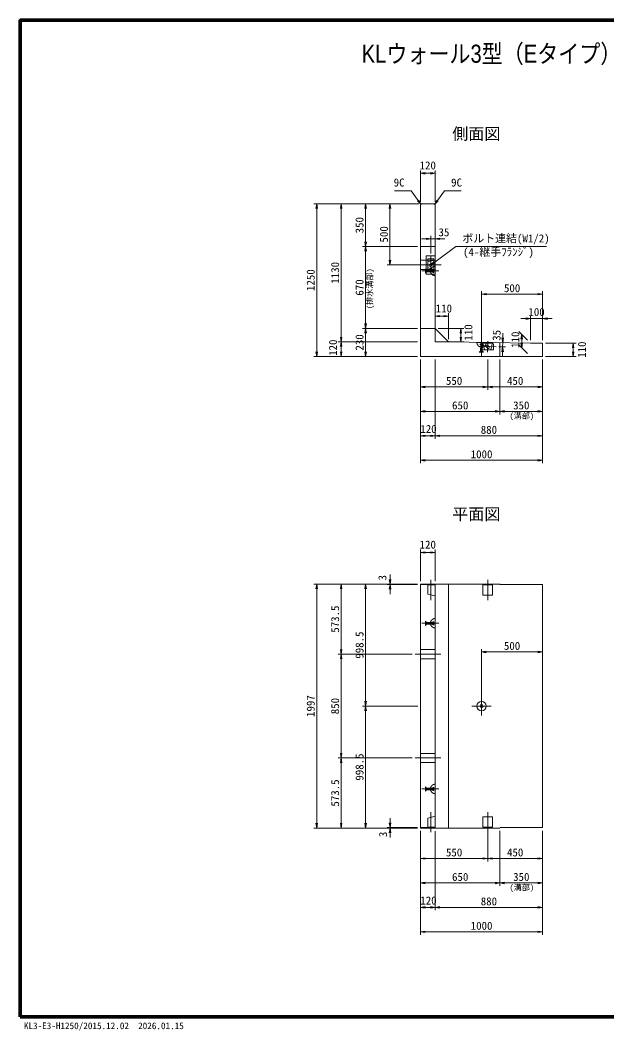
# Model space of a CAD drawing. Units: millimetres at full size, sheet at 1:30; some dimension numbers follow another scale. Extents: x 134809 to 146659, y -1498 to 6777.
# Drawn here: x 134809 to 139611, y -1498 to 6777 of the extents above; entities that cross this region are included whole.
import ezdxf
from ezdxf.enums import TextEntityAlignment as Align

# ---------------------------------------------------------------- set-up
doc = ezdxf.new("R2010")
doc.units = ezdxf.units.MM
doc.header["$LTSCALE"] = 30
doc.linetypes.add('CHAIN', pattern=[18.5, 12, -1.5, 3.5, -1.5])
doc.linetypes.add('DASHED', pattern=[7.5, 6, -1.5])
for name, color, linetype, lineweight in [('01図枠', 1, 'Continuous', 70), ('中心', 6, 'CHAIN', 9), ('外形線', 7, 'Continuous', 13), ('寸法', 2, 'Continuous', 9), ('細線', 4, 'Continuous', 9)]:
    doc.layers.add(name, color=color, linetype=linetype, lineweight=lineweight)
doc.layers.add('文字', color=7, linetype='Continuous')
doc.styles.add('ＭＳ ゴシック', font='')
doc.styles.add('ＭＳ Ｐゴシック', font='')
doc.styles.get('ＭＳ ゴシック').set_extended_font_data('MS Gothic')
doc.styles.get('ＭＳ Ｐゴシック').set_extended_font_data('MS PGothic')

# ---------------------------------------------------------------- blocks, each defined once
blk = doc.blocks.new('open_arrow')
at = {"color": 0, "linetype": 'Continuous', "lineweight": -2}
blk.add_lwpolyline([(7.5, 1.25), (0, 0), (7.5, -1.25)], dxfattribs=at)

msp = doc.modelspace()

# ---------------------------------------------------------------- linework, layer by layer
at = {"layer": '01図枠'}
msp.add_lwpolyline([(134808.55, -1383.36), (146658.55, -1383.36), (146658.55, 6776.64), (134808.55, 6776.64)], close=True, dxfattribs=at)
at = {"layer": '中心'}
for p, q in [((138171.18, 4704.7), (138171.18, 4841.7)), ((138256.18, 4773.2), (138036.18, 4773.2)), ((138236.18, 4723.2), (138097.18, 4723.2)), ((138126.18, 4773.2), (138216.18, 4773.2)), ((138586.56, 4168.33), (138584.78, 4029.34)), ((138635.6, 4057.69), (138636.76, 4147.69)), ((138704.67, 4101.81), (138567.68, 4103.57)), ((138171.18, 2028.03), (138171.18, 2193.03)), ((138636.18, 2028.03), (138636.18, 2193.03)), ((138236.18, 1839.03), (138097.18, 1839.03)), ((138041.18, 1585.53), (138251.18, 1585.53)), ((138664.68, 1160.53), (138507.68, 1160.53)), ((138586.18, 1239.03), (138586.18, 1082.03)), ((138041.18, 735.53), (138251.18, 735.53)), ((138236.18, 482.03), (138097.18, 482.03)), ((138171.18, 293.03), (138171.18, 128.03)), ((138636.18, 293.03), (138636.18, 128.03))]:
    msp.add_line(p, q, dxfattribs=at)
at = {"layer": '外形線'}
for p, q in [((138095.18, 5273.2), (138086.18, 5264.2)), ((138086.18, 5264.2), (138086.18, 4023.2)), ((138095.18, 5273.2), (138197.18, 5273.2)), ((138197.18, 5273.2), (138206.18, 5264.2)), ((138206.18, 5264.2), (138206.18, 4253.21)), ((138206.18, 4253.21), (138316.18, 4141.8)), ((138206.18, 4184.47), (138206.18, 4143.21)), ((138206.18, 4143.21), (138247.44, 4142.68)), ((138316.18, 4141.8), (138986.18, 4133.2)), ((138986.18, 4133.2), (139086.18, 4133.2)), ((139086.18, 4023.2), (139086.18, 4133.2)), ((138086.18, 4023.2), (139086.18, 4023.2)), ((138086.18, 2159.03), (138736.18, 2159.03)), ((138086.18, 2159.03), (138086.18, 162.03)), ((138206.18, 2159.03), (138206.18, 162.03)), ((138739.18, 2156.03), (138736.18, 2159.03)), ((138739.18, 2156.03), (139086.18, 2156.03)), ((139086.18, 165.03), (139086.18, 2156.03)), ((138086.18, 162.03), (138736.18, 162.03)), ((138736.18, 162.03), (138739.18, 165.03)), ((138739.18, 165.03), (139086.18, 165.03))]:
    msp.add_line(p, q, dxfattribs=at)
at = {"layer": '寸法'}
for p, q in [((138086.18, 5288.2), (138086.18, 5547.2)), ((138206.18, 5288.2), (138206.18, 5547.2)), ((138086.18, 5523.2), (138206.18, 5523.2)), ((138071.18, 5273.2), (137212.18, 5273.2)), ((137236.18, 4023.2), (137236.18, 5273.2)), ((138071.18, 5273.2), (137412.18, 5273.2)), ((137436.18, 4143.2), (137436.18, 5273.2)), ((138071.18, 5273.2), (137612.18, 5273.2)), ((137636.18, 4923.2), (137636.18, 5273.2)), ((138071.18, 5273.2), (137812.18, 5273.2)), ((137836.18, 5273.2), (137836.18, 4773.2)), ((138284.18, 4986.75), (138093.18, 4986.75)), ((138171.18, 4865.7), (138171.18, 5010.75)), ((138206.18, 4837.2), (138206.18, 5010.75)), ((138062.18, 4923.2), (137612.18, 4923.2)), ((138062.18, 4923.2), (137612.18, 4923.2)), ((137636.18, 4253.21), (137636.18, 4923.2)), ((138102.18, 4773.2), (137812.18, 4773.2)), ((138586.18, 4162.33), (138586.18, 4557.19)), ((139086.18, 4157.2), (139086.18, 4557.19)), ((139086.18, 4533.19), (138586.18, 4533.19)), ((138206.18, 4167.21), (138206.18, 4377.21)), ((138316.18, 4353.21), (138206.18, 4353.21)), ((138316.18, 4165.8), (138316.18, 4377.21)), ((139164.18, 4333.19), (138908.18, 4333.19)), ((138986.18, 4157.2), (138986.18, 4357.19)), ((139086.18, 4157.2), (139086.18, 4357.19)), ((138062.18, 4253.21), (137612.18, 4253.21)), ((138062.18, 4253.21), (137612.18, 4253.21)), ((137636.18, 4023.2), (137636.18, 4253.21)), ((138230.18, 4253.21), (138440.17, 4253.21)), ((138416.17, 4143.21), (138416.17, 4253.21)), ((138962.18, 4157.2), (138890.73, 4228.65)), ((138062.83, 4143.2), (137412.18, 4143.2)), ((138062.83, 4143.2), (137412.18, 4143.2)), ((137436.18, 4023.2), (137436.18, 4143.2)), ((138230.18, 4143.21), (138440.17, 4143.21)), ((138757.67, 4023.12), (138760.12, 4214.11)), ((138914.73, 4094.65), (138914.73, 4204.65)), ((138700.62, 4136.87), (138783.12, 4135.81)), ((138728.67, 4101.5), (138782.67, 4100.81)), ((138962.18, 4047.2), (138890.73, 4118.65)), ((139110.18, 4133.2), (139360.18, 4133.2)), ((139336.18, 4023.2), (139336.18, 4133.2)), ((138062.18, 4023.2), (137212.18, 4023.2)), ((138062.18, 4023.2), (137412.18, 4023.2)), ((138062.18, 4023.2), (137612.18, 4023.2)), ((138086.18, 3999.2), (138086.18, 3149.2)), ((138086.18, 3999.2), (138086.18, 3349.2)), ((138086.18, 3999.2), (138086.18, 3549.2)), ((138086.18, 3999.2), (138086.18, 3749.84)), ((138206.18, 3998.55), (138206.18, 3349.2)), ((138206.18, 3998.55), (138206.18, 3349.2)), ((138636.18, 3999.2), (138636.18, 3749.84)), ((138636.18, 3999.2), (138636.18, 3749.84)), ((138736.18, 3999.2), (138736.18, 3549.2)), ((138736.18, 3999.2), (138736.18, 3549.2)), ((139086.18, 3999.2), (139086.18, 3149.2)), ((139086.18, 3999.2), (139086.18, 3349.2)), ((139086.18, 3999.2), (139086.18, 3549.2)), ((139086.18, 3999.2), (139086.18, 3749.84)), ((139110.18, 4023.2), (139360.18, 4023.2)), ((138086.18, 3773.84), (138636.18, 3773.84)), ((139086.18, 3773.84), (138636.18, 3773.84)), ((138086.18, 3573.2), (138736.18, 3573.2)), ((138736.18, 3573.2), (139086.18, 3573.2)), ((138086.18, 3373.2), (138206.18, 3373.2)), ((138206.18, 3373.2), (139086.18, 3373.2)), ((138086.18, 3173.2), (139086.18, 3173.2)), ((138086.18, 2183.03), (138086.18, 2442.03)), ((138086.18, 2418.03), (138206.18, 2418.03)), ((138206.18, 2183.03), (138206.18, 2442.03)), ((137836.82, 2237.03), (137836.82, 2078.03)), ((138062.18, 2159.03), (137212.18, 2159.03)), ((137236.18, 2159.03), (137236.18, 162.03)), ((138062.18, 2159.03), (137412.18, 2159.03)), ((137436.18, 2159.03), (137436.18, 1585.53)), ((138062.18, 2159.03), (137612.18, 2159.03)), ((137636.18, 2159.03), (137636.18, 1160.53)), ((138062.18, 2159.03), (137812.82, 2159.03)), ((138062.18, 2156.03), (137812.82, 2156.03)), ((138017.18, 1585.53), (137412.18, 1585.53)), ((138017.18, 1585.53), (137412.18, 1585.53)), ((137436.18, 1585.53), (137436.18, 735.53)), ((138585.79, 1233.03), (138585.79, 1627.88)), ((139085.79, 1603.88), (138585.79, 1603.88)), ((139085.79, 1227.9), (139085.79, 1627.88)), ((138063.18, 1160.53), (137612.18, 1160.53)), ((138063.18, 1160.53), (137612.18, 1160.53)), ((137636.18, 1160.53), (137636.18, 162.03)), ((138017.18, 735.53), (137412.18, 735.53)), ((138017.18, 735.53), (137412.18, 735.53)), ((137436.18, 735.53), (137436.18, 162.03)), ((137836.82, 84.03), (137836.82, 243.03)), ((138062.18, 162.03), (137212.18, 162.03)), ((138062.18, 162.03), (137412.18, 162.03)), ((138062.18, 162.03), (137612.18, 162.03)), ((138062.18, 165.03), (137812.82, 165.03)), ((138062.18, 162.03), (137812.82, 162.03)), ((138086.18, 138.03), (138086.18, -711.97)), ((138086.18, 138.03), (138086.18, -511.97)), ((138086.18, 138.03), (138086.18, -311.97)), ((138086.18, 138.03), (138086.18, -111.33)), ((138206.18, 137.38), (138206.18, -511.97)), ((138206.18, 137.38), (138206.18, -511.97)), ((138636.18, 138.03), (138636.18, -111.33)), ((138636.18, 138.03), (138636.18, -111.33)), ((138736.18, 138.03), (138736.18, -311.97)), ((138736.18, 138.03), (138736.18, -311.97)), ((139086.18, 138.03), (139086.18, -711.97)), ((139086.18, 138.03), (139086.18, -511.97)), ((139086.18, 138.03), (139086.18, -311.97)), ((139086.18, 138.03), (139086.18, -111.33)), ((138086.18, -87.33), (138636.18, -87.33)), ((139086.18, -87.33), (138636.18, -87.33)), ((138086.18, -287.97), (138736.18, -287.97)), ((138736.18, -287.97), (139086.18, -287.97)), ((138086.18, -487.97), (138206.18, -487.97)), ((138206.18, -487.97), (139086.18, -487.97)), ((138086.18, -687.97), (139086.18, -687.97))]:
    msp.add_line(p, q, dxfattribs=at)
at = {"layer": '寸法', "color": 3, "linetype": 'DASHED'}
for p, q in [((138127.18, 4705.7), (138127.18, 4740.7)), ((138127.18, 4740.7), (138134.84, 4730.2)), ((138186.84, 4730.2), (138134.84, 4730.2)), ((138134.84, 4730.2), (138134.84, 4716.2)), ((138186.84, 4710.7), (138186.84, 4735.7)), ((138186.84, 4735.7), (138195.18, 4735.7)), ((138195.18, 4735.7), (138195.18, 4710.7)), ((138206.18, 4761.7), (138206.18, 4684.7)), ((138134.84, 4716.2), (138127.18, 4705.7)), ((138186.84, 4716.2), (138134.84, 4716.2)), ((138195.18, 4710.7), (138186.84, 4710.7)), ((138547.68, 4138.83), (138624.68, 4137.84)), ((138567.67, 4059.56), (138578.26, 4067.09)), ((138602.66, 4059.12), (138567.67, 4059.56)), ((138573.43, 4119.16), (138573.54, 4127.49)), ((138598.43, 4118.84), (138573.43, 4119.16)), ((138573.54, 4127.49), (138598.54, 4127.17)), ((138578.93, 4119.09), (138578.26, 4067.09)), ((138578.26, 4067.09), (138592.26, 4066.91)), ((138592.93, 4118.91), (138592.26, 4066.91)), ((138592.26, 4066.91), (138602.66, 4059.12)), ((138598.54, 4127.17), (138598.43, 4118.84)), ((138127.18, 1821.53), (138127.18, 1856.53)), ((138127.18, 1856.53), (138134.84, 1846.03)), ((138134.84, 1832.03), (138127.18, 1821.53)), ((138186.84, 1846.03), (138134.84, 1846.03)), ((138134.84, 1846.03), (138134.84, 1832.03)), ((138186.84, 1832.03), (138134.84, 1832.03)), ((138186.84, 1826.53), (138186.84, 1851.53)), ((138186.84, 1851.53), (138195.18, 1851.53)), ((138195.18, 1826.53), (138186.84, 1826.53)), ((138195.18, 1851.53), (138195.18, 1826.53)), ((138206.18, 1877.53), (138206.18, 1800.53)), ((138134.84, 489.03), (138127.18, 499.53)), ((138127.18, 499.53), (138127.18, 464.53)), ((138206.18, 443.53), (138206.18, 520.53)), ((138127.18, 464.53), (138134.84, 475.03)), ((138186.84, 489.03), (138134.84, 489.03)), ((138134.84, 475.03), (138134.84, 489.03)), ((138186.84, 475.03), (138134.84, 475.03)), ((138195.18, 494.53), (138186.84, 494.53)), ((138186.84, 494.53), (138186.84, 469.53)), ((138186.84, 469.53), (138195.18, 469.53)), ((138195.18, 469.53), (138195.18, 494.53))]:
    msp.add_line(p, q, dxfattribs=at)
at = {"layer": '寸法'}
for points in [[(138090.64, 5268.66), (138067.71, 5300.21), (138009.65, 5380.13), (137873.34, 5380.13)], [(138201.72, 5268.66), (138224.65, 5300.21), (138282.71, 5380.13), (138419.02, 5380.13)], [(138171.18, 4773.2), (138202.63, 4796.27), (138375.14, 4922.8), (139118.09, 4922.8)]]:
    msp.add_lwpolyline(points, dxfattribs=at)
at = {"layer": '寸法', "color": 3}
for radius in [38.5, 12.5]:
    msp.add_circle((138586.18, 1160.53), radius, dxfattribs=at)
at = {"layer": '寸法', "color": 3, "linetype": 'DASHED'}
for centre, start, end in [((138206.18, 4723.2), 90, 270), ((138586.18, 4138.33), 179.26491, 359.26491), ((138206.18, 1839.03), 90, 270), ((138206.18, 482.03), 90, 270)]:
    msp.add_arc(centre, 38.5, start, end, dxfattribs=at)
at = {"layer": '細線'}
for p, q in [((138086.18, 4923.2), (138206.18, 4923.2)), ((138131.18, 4848.2), (138131.18, 4698.2)), ((138206.18, 4848.2), (138131.18, 4848.2)), ((138146.18, 4724.7), (138146.18, 4821.7)), ((138146.18, 4821.7), (138196.18, 4821.7)), ((138196.18, 4724.7), (138196.18, 4821.7)), ((138146.18, 4724.7), (138196.18, 4724.7)), ((138171.18, 4784.52), (138159.87, 4773.2)), ((138182.49, 4773.2), (138171.18, 4761.89)), ((138206.18, 4698.2), (138131.18, 4698.2)), ((138206.18, 4253.21), (138086.18, 4253.21)), ((138587.36, 4078.31), (138588, 4128.31)), ((138684.35, 4077.07), (138587.36, 4078.31)), ((138685, 4127.07), (138588, 4128.31)), ((138624.87, 4102.83), (138636.03, 4091.38)), ((138636.32, 4114), (138647.49, 4102.54)), ((138684.35, 4077.07), (138685, 4127.07)), ((138736.18, 4023.2), (138736.18, 4136.41)), ((138316.18, 2159.03), (138316.18, 162.03)), ((138676.18, 2153.03), (138596.18, 2153.03)), ((138596.18, 2068.03), (138596.18, 2153.03)), ((138676.18, 2068.03), (138676.18, 2153.03)), ((138676.18, 2068.03), (138596.18, 2068.03)), ((138676.18, 253.03), (138596.18, 253.03)), ((138596.18, 253.03), (138596.18, 168.03)), ((138676.18, 253.03), (138676.18, 168.03)), ((138676.18, 168.03), (138596.18, 168.03))]:
    msp.add_line(p, q, dxfattribs=at)
at = {"layer": '細線', "linetype": 'DASHED'}
for p, q in [((138206.18, 4810.7), (138086.18, 4810.7)), ((138206.18, 4813.2), (138146.18, 4798.2)), ((138206.18, 4733.2), (138206.18, 4813.2)), ((138206.18, 4735.7), (138086.18, 4735.7)), ((138146.18, 4748.2), (138206.18, 4733.2)), ((138596.63, 4138.2), (138610.86, 4078.01)), ((138676.62, 4137.17), (138596.63, 4138.2)), ((138660.86, 4077.37), (138676.62, 4137.17)), ((138086.18, 2156.03), (138206.18, 2156.03)), ((138146.18, 2153.03), (138146.18, 2077.03)), ((138146.18, 2153.03), (138206.18, 2153.03)), ((138206.18, 2153.03), (138206.18, 2062.03)), ((138146.18, 2077.03), (138206.18, 2062.03)), ((138146.18, 244.03), (138206.18, 259.03)), ((138206.18, 168.03), (138206.18, 259.03)), ((138146.18, 168.03), (138146.18, 244.03)), ((138146.18, 168.03), (138206.18, 168.03)), ((138086.18, 165.03), (138206.18, 165.03))]:
    msp.add_line(p, q, dxfattribs=at)
for points in [[(138086.18, 1548.03), (138206.18, 1548.03), (138206.18, 1623.03), (138086.18, 1623.03)], [(138086.18, 773.03), (138206.18, 773.03), (138206.18, 698.03), (138086.18, 698.03)]]:
    msp.add_lwpolyline(points, close=True, dxfattribs=at)
at = {"layer": '細線'}
for centre, start, end in [((138165.52, 4767.54), 135, 315), ((138176.84, 4778.86), 315, 135), ((138630.6, 4108.42), 44.26491, 224.26491), ((138641.76, 4096.96), 224.26491, 44.26491)]:
    msp.add_arc(centre, 8, start, end, dxfattribs=at)

# ---------------------------------------------------------------- block references
at = {"layer": '寸法', "xscale": 5.2, "yscale": 5.2}
for p in [(138086.18, 5523.2), (138206.18, 4986.75), (138586.18, 4533.19), (138206.18, 4353.21), (139086.18, 4333.19), (138086.18, 3773.84), (138636.18, 3773.84), (138086.18, 3573.2), (138736.18, 3573.2), (138086.18, 3373.2), (138206.18, 3373.2), (138086.18, 3173.2), (138086.18, 2418.03), (138585.79, 1603.88), (138086.18, -87.33), (138636.18, -87.33), (138086.18, -287.97), (138736.18, -287.97), (138086.18, -487.97), (138206.18, -487.97), (138086.18, -687.97)]:
    msp.add_blockref('open_arrow', p, dxfattribs=at)
for p, rotation in [((138206.18, 5523.2), 180), ((138090.64, 5268.66), 126), ((138201.72, 5268.66), 54), ((137236.18, 5273.2), 270), ((137436.18, 5273.2), 270), ((137636.18, 5273.2), 270), ((137836.18, 5273.2), 270), ((138171.18, 4986.75), 180), ((137636.18, 4923.2), 90), ((137636.18, 4923.2), 270), ((137836.18, 4773.2), 90), ((138171.18, 4773.2), 36.3), ((139086.18, 4533.19), 180), ((138316.18, 4353.21), 180), ((138986.18, 4333.19), 180), ((137636.18, 4253.21), 90), ((137636.18, 4253.21), 270), ((138416.17, 4253.21), 270), ((137436.18, 4143.2), 90), ((137436.18, 4143.2), 270), ((138416.17, 4143.21), 90), ((138759.12, 4136.11), 89.3), ((138914.73, 4204.65), 270), ((137236.18, 4023.2), 90), ((137436.18, 4023.2), 90), ((137636.18, 4023.2), 90), ((138758.67, 4101.12), 269.3), ((138914.73, 4094.65), 90), ((139336.18, 4133.2), 270), ((139336.18, 4023.2), 90), ((138636.18, 3773.84), 180), ((139086.18, 3773.84), 180), ((138736.18, 3573.2), 180), ((139086.18, 3573.2), 180), ((138206.18, 3373.2), 180), ((139086.18, 3373.2), 180), ((139086.18, 3173.2), 180), ((138206.18, 2418.03), 180), ((137236.18, 2159.03), 270), ((137436.18, 2159.03), 270), ((137636.18, 2159.03), 270), ((137836.82, 2159.03), 90), ((137836.82, 2156.03), 270), ((137436.18, 1585.53), 90), ((137436.18, 1585.53), 270), ((139085.79, 1603.88), 180), ((137636.18, 1160.53), 90), ((137636.18, 1160.53), 270), ((137436.18, 735.53), 90), ((137436.18, 735.53), 270), ((137236.18, 162.03), 90), ((137436.18, 162.03), 90), ((137636.18, 162.03), 90), ((137836.82, 165.03), 90), ((137836.82, 162.03), 270), ((138636.18, -87.33), 180), ((139086.18, -87.33), 180), ((138736.18, -287.97), 180), ((139086.18, -287.97), 180), ((138206.18, -487.97), 180), ((139086.18, -487.97), 180), ((139086.18, -687.97), 180)]:
    msp.add_blockref('open_arrow', p, dxfattribs=dict(at, rotation=rotation))

# ---------------------------------------------------------------- texts
at = {"layer": '寸法', "style": 'ＭＳ ゴシック'}
for s, p in [('120', (138145.3, 5587.85)), ('35', (138277.85, 5040.07)), ('500', (138836.18, 4582.69)), ('110', (138277.42, 4416.28)), ('100', (139036.18, 4387.34)), ('550', (138361.18, 3823.34)), ('450', (138861.18, 3823.34)), ('650', (138411.18, 3622.7)), ('350', (138911.18, 3622.7)), ('120', (138151.18, 3429.62)), ('880', (138646.18, 3422.7)), ('1000', (138586.18, 3222.7)), ('120', (138145.3, 2482.68)), ('500', (138835.79, 1653.38)), ('550', (138361.18, -37.83)), ('450', (138861.18, -37.83)), ('650', (138411.18, -238.47)), ('350', (138911.18, -238.47)), ('120', (138151.18, -431.55)), ('880', (138646.18, -438.47)), ('1000', (138586.18, -638.47))]:
    msp.add_text(s, height=65.51, dxfattribs=at).set_placement(p, align=Align.MIDDLE_CENTER)
msp.add_text('9C', height=65.51, dxfattribs=at).set_placement((137955.65, 5395.13), align=Align.BOTTOM_RIGHT)
for s, p in [('9C', (138336.71, 5395.13)), ('ボルト連結(W1/2)', (138429.14, 4937.8))]:
    msp.add_text(s, height=65.51, dxfattribs=at).set_placement(p, align=Align.BOTTOM_LEFT)
for s, rotation, p in [('350', 90, (137586.68, 5098.2)), ('500', 90, (137786.68, 5023.2)), ('1250', 90, (137186.68, 4648.2)), ('1130', 90, (137386.68, 4708.2)), ('670', 90, (137586.68, 4588.21)), ('110', 90, (138477.89, 4219.72)), ('35', 89.265, (138709.18, 4196.24)), ('110', 90, (138862.09, 4160.34)), ('120', 90, (137369.46, 4094.96)), ('230', 90, (137586.68, 4138.21)), ('110', 90, (139407.84, 4078.6)), ('3', 90, (137774, 2211.48)), ('573.5', 90, (137386.68, 1872.28)), ('998.5', 90, (137586.68, 1659.78)), ('1997', 90, (137186.68, 1160.53)), ('850', 90, (137386.68, 1160.53)), ('998.5', 90, (137586.68, 661.28)), ('573.5', 90, (137386.68, 448.78)), ('3', 90, (137779.28, 109.59))]:
    msp.add_text(s, height=65.51, rotation=rotation, dxfattribs=at).set_placement(p, align=Align.MIDDLE_CENTER)
at = {"layer": '寸法', "color": 3, "style": 'ＭＳ ゴシック'}
msp.add_text('(4-継手ﾌﾗﾝｼﾞ)', height=65.51, dxfattribs=at).set_placement((138434.53, 4911.61), align=Align.TOP_LEFT)
msp.add_text('(排水溝部)', height=47.47, rotation=90, dxfattribs=at).set_placement((137707.8, 4411.66), align=Align.BOTTOM_LEFT)
for p in [(138815.24, 3498.62), (138815.24, -362.55)]:
    msp.add_text('(溝部)', height=47.47, dxfattribs=at).set_placement(p, align=Align.BOTTOM_LEFT)
at = {"layer": '文字', "style": 'ＭＳ Ｐゴシック', "width": 0.85}
msp.add_text(' KLウォール3型（Eタイプ）標準部構造図\u3000\u3000\u3000\u3000\u3000\u3000\u3000\u3000\u3000\u3000\u3000\u3000\u3000\u3000 \u3000\u3000\u3000\u3000', height=148.5, dxfattribs=at).set_placement((140733.55, 6383.47), align=Align.BOTTOM_CENTER)
at = {"layer": '文字', "style": 'ＭＳ Ｐゴシック'}
for s, p in [(' 側面図 ', (138543.29, 5769.94)), (' 平面図 ', (138543.29, 2655.77))]:
    msp.add_text(s, height=96.5, dxfattribs=at).set_placement(p, align=Align.BOTTOM_CENTER)
at = {"layer": '文字', "style": 'ＭＳ ゴシック'}
msp.add_text('KL3-E3-H1250/2015.12.02  2026.01.15', height=54.99, dxfattribs=at).set_placement((134838.7, -1501.45), align=Align.BOTTOM_LEFT)

doc.saveas('drawing.dxf')
